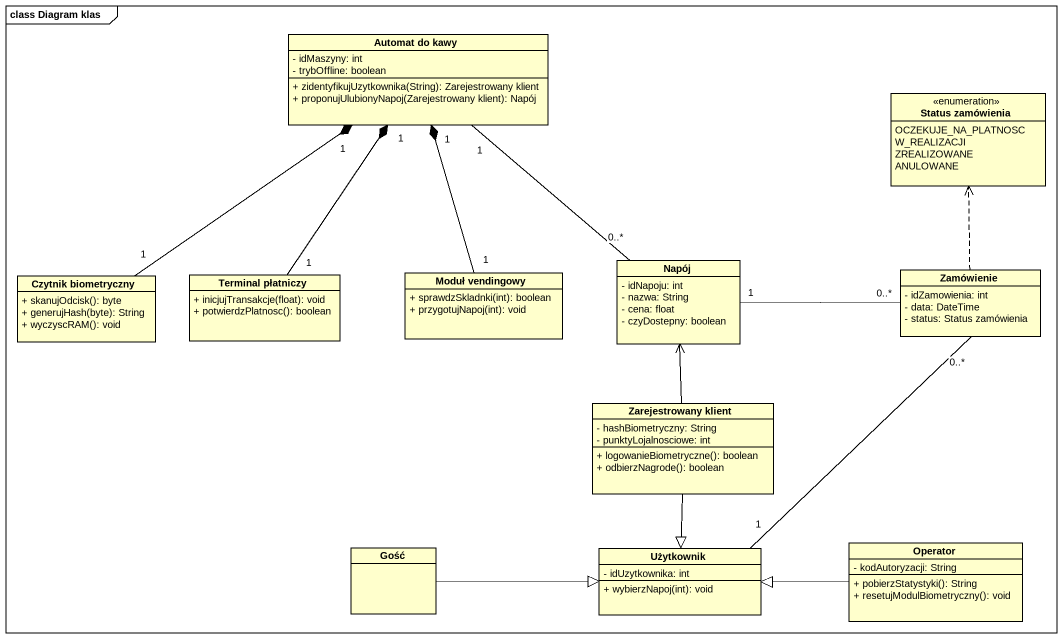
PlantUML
@startuml
mainframe class Diagram klas
hide circle
hide empty members
skinparam classAttributeIconSize 0
class "Automat do kawy" as Automat_do_kawy {
  - idMaszyny: int
  - trybOffline: boolean
  + zidentyfikujUzytkownika(String): Zarejestrowany klient
  + proponujUlubionyNapoj(Zarejestrowany klient): Napój
}
enum "Status zamówienia" as Status_zamówienia {
  OCZEKUJE_NA_PLATNOSC
  W_REALIZACJI
  ZREALIZOWANE
  ANULOWANE
}
class "Czytnik biometryczny" as Czytnik_biometryczny {
  + skanujOdcisk(): byte
  + generujHash(byte): String
  + wyczyscRAM(): void
}
class "Terminal płatniczy" as Terminal_płatniczy {
  + inicjujTransakcje(float): void
  + potwierdzPlatnosc(): boolean
}
class "Moduł vendingowy" as Moduł_vendingowy {
  + sprawdzSkladnki(int): boolean
  + przygotujNapoj(int): void
}
class Napój {
  - idNapoju: int
  - nazwa: String
  - cena: float
  - czyDostepny: boolean
}
class Zamówienie {
  - idZamowienia: int
  - data: DateTime
  - status: Status zamówienia
}
class "Zarejestrowany klient" as Zarejestrowany_klient {
  - hashBiometryczny: String
  - punktyLojalnosciowe: int
  + logowanieBiometryczne(): boolean
  + odbierzNagrode(): boolean
}
class Gość
class Użytkownik {
  - idUzytkownika: int
  + wybierzNapoj(int): void
}
class Operator {
  - kodAutoryzacji: String
  + pobierzStatystyki(): String
  + resetujModulBiometryczny(): void
}
Automat_do_kawy "1" -- "0..*" Napój
Czytnik_biometryczny "1" -up-* "1" Automat_do_kawy
Terminal_płatniczy "1" -up-* "1" Automat_do_kawy
Moduł_vendingowy "1" -up-* "1" Automat_do_kawy
Zamówienie .up.> Status_zamówienia
Zamówienie "0..*" -left- "1" Napój
Zamówienie "0..*" -- "1" Użytkownik
Zarejestrowany_klient -up-> Napój
Zarejestrowany_klient --|> Użytkownik
Gość -right-|> Użytkownik
Operator -left-|> Użytkownik
@enduml
